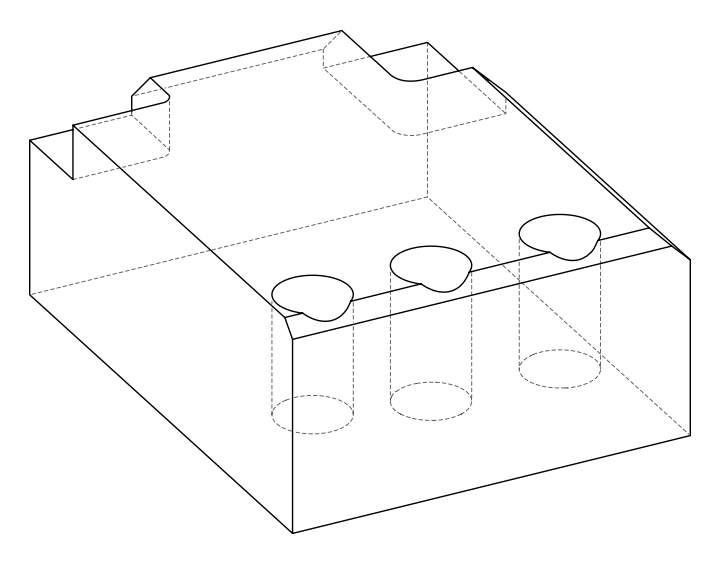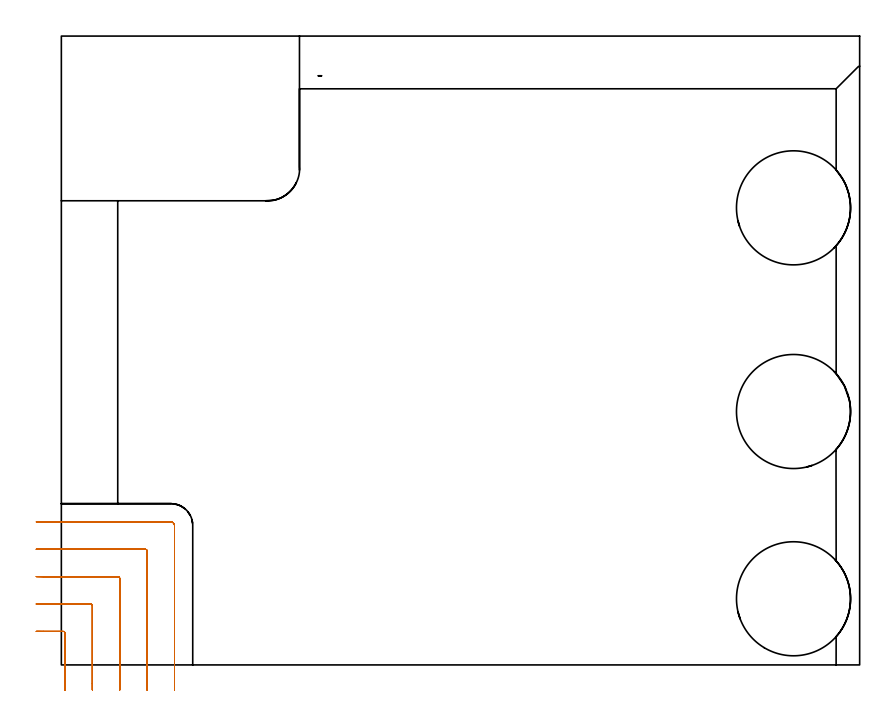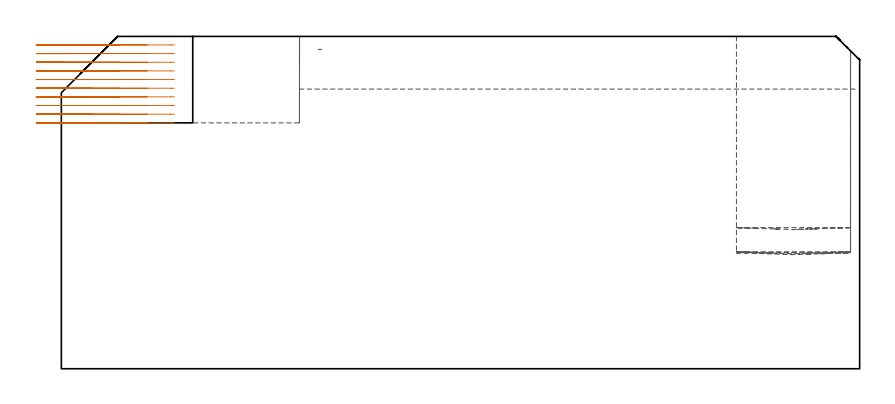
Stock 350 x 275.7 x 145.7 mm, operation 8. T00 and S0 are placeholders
(PLAN: 8 operations, 2 tool changes, 63.7 min)
(1 INDEXABLE_INSERT_DRILL_BLIND_HOLE_FROM_SOLID | STEP1POCKET | NXT0302_038 | 0.35 min | 165109 mm3)
(2 INDEXABLE_INSERT_DRILL_BLIND_HOLE_FROM_SOLID_1 | STEP1POCKET_1 | NXT0302_038 | 0.39 min | 186703 mm3)
(3 INDEXABLE_INSERT_DRILL_BLIND_HOLE_FROM_SOLID_2 | STEP1POCKET_2 | NXT0302_038 | 0.39 min | 185914 mm3)
(4 AREA_MILL | FG_CHAMFER_SURFACE | UGT0205_001 | 9.96 min | 45561 mm3)
(5 AREA_MILL_1 | FG_CHAMFER_SURFACE_1 | UGT0205_001 | 17.75 min | 67700 mm3)
(6 AREA_MILL_2 | FG_CHAMFER_SURFACE_2 | UGT0205_001 | 7.92 min | 12488 mm3)
(7 MILL_CORNER_NOTCH_RECTANGULAR | CORNER_NOTCH_RECTANGULAR | NXT0201_012 | Follow Part, ap 4, ae 75% | 17.1 min | 279407 mm3)
(8 MILL_CORNER_NOTCH_RECTANGULAR_1 | CORNER_NOTCH_RECTANGULAR_1 | NXT0201_012 | Follow Part, ap 4, ae 75% | 9.81 min | 151057 mm3)
(TOOL NXT0302_038 | Index. Insert Drill 50mm [880-D5000L50-04] | D50 PA176 FL200 Z2)
(TOOL UGT0205_001 | Chamfer Mill 20 x 3 x 45 deg. | D20 FL50 Z2)
(TOOL NXT0201_012 | ENDMILL 16mm [2P460-1600-NA 1630] | D16 FL38 Z6)
(OP 8 MILL_CORNER_NOTCH_RECTANGULAR_1)
G17 G21 G94 G90
T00 M6
G54
G17 G0 G90 X1.6 Y-11. S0 M3
G43 Z155.765 H1
Z141.969
G94 G1 Y-8. F250.
Y13.905 F500.
G3 X0.805 Y14.7 R0.8
G1 X-7.746
X-8. Y14.701
X-11. Y14.717 F250.
G0 Z155.765
X13.6 Y-11.
Z141.969
G1 Y-8.
Y25.904 F500.
G3 X12.804 Y26.7 R0.8
G1 X-7.746
X-8. Y26.701
X-11. Y26.722 F250.
G0 Z155.765
X25.6 Y-11.
Z141.969
G1 Y-8.
Y37.904 F500.
G3 X24.804 Y38.7 R0.8
G1 X-7.746
G2 X-8. Y38.701 R24.
G1 X-11. Y38.733 F250.
G0 Z155.765
X37.6 Y-11.
Z141.969
G1 Y-8.
Y49.904 F500.
G3 X36.804 Y50.7 R0.8
G1 X-7.746
G2 X-8. Y50.703 R12.
G1 X-10.999 Y50.766 F250.
G0 Z155.765
X49.6 Y-11.
Z141.969
G1 Y-8.
Y61.1 F500.
G3 X48. Y62.7 R1.6
G1 X-7.746
X-10.746 F250.
G0 Z155.765
X1.6 Y-11.
Z138.172
G1 Y-8.
Y13.905 F500.
G3 X0.805 Y14.7 R0.8
G1 X-7.746
X-8. Y14.701
X-11. Y14.717 F250.
G0 Z155.765
X13.6 Y-11.
Z138.172
G1 Y-8.
Y25.904 F500.
G3 X12.804 Y26.7 R0.8
G1 X-7.746
X-8. Y26.701
X-11. Y26.722 F250.
G0 Z155.765
X25.6 Y-11.
Z138.172
G1 Y-8.
Y37.904 F500.
G3 X24.804 Y38.7 R0.8
G1 X-7.746
G2 X-8. Y38.701 R24.
G1 X-11. Y38.733 F250.
G0 Z155.765
X37.6 Y-11.
Z138.172
G1 Y-8.
Y49.904 F500.
G3 X36.804 Y50.7 R0.8
G1 X-7.746
G2 X-8. Y50.703 R12.
G1 X-10.999 Y50.766 F250.
G0 Z155.765
X49.6 Y-11.
Z138.172
G1 Y-8.
Y61.1 F500.
G3 X48. Y62.7 R1.6
G1 X-7.746
X-10.746 F250.
G0 Z155.765
X1.6 Y-11.
Z134.376
G1 Y-8.
Y13.905 F500.
G3 X0.805 Y14.7 R0.8
G1 X-7.746
X-8. Y14.701
X-11. Y14.717 F250.
G0 Z155.765
X13.6 Y-11.
Z134.376
G1 Y-8.
Y25.904 F500.
G3 X12.804 Y26.7 R0.8
G1 X-7.746
X-8. Y26.701
X-11. Y26.722 F250.
G0 Z155.765
X25.6 Y-11.
Z134.376
G1 Y-8.
Y37.904 F500.
G3 X24.804 Y38.7 R0.8
G1 X-7.746
G2 X-8. Y38.701 R24.
G1 X-11. Y38.733 F250.
G0 Z155.765
X37.6 Y-11.
Z134.376
G1 Y-8.
Y49.904 F500.
G3 X36.804 Y50.7 R0.8
G1 X-7.746
G2 X-8. Y50.703 R12.
G1 X-10.999 Y50.766 F250.
G0 Z155.765
X49.6 Y-11.
Z134.376
G1 Y-8.
Y61.1 F500.
G3 X48. Y62.7 R1.6
G1 X-7.746
X-10.746 F250.
G0 Z155.765
X1.6 Y-11.
Z130.579
G1 Y-8.
Y13.905 F500.
G3 X0.805 Y14.7 R0.8
G1 X-7.746
X-8. Y14.701
X-11. Y14.717 F250.
G0 Z155.765
X13.6 Y-11.
Z130.579
G1 Y-8.
Y25.904 F500.
G3 X12.804 Y26.7 R0.8
G1 X-7.746
X-8. Y26.701
X-11. Y26.722 F250.
G0 Z155.765
X25.6 Y-11.
Z130.579
G1 Y-8.
Y37.904 F500.
G3 X24.804 Y38.7 R0.8
G1 X-7.746
G2 X-8. Y38.701 R24.
G1 X-11. Y38.733 F250.
G0 Z155.765
X37.6 Y-11.
Z130.579
G1 Y-8.
Y49.904 F500.
G3 X36.804 Y50.7 R0.8
G1 X-7.746
G2 X-8. Y50.703 R12.
G1 X-10.999 Y50.766 F250.
G0 Z155.765
X49.6 Y-11.
Z130.579
G1 Y-8.
Y61.1 F500.
G3 X48. Y62.7 R1.6
G1 X-7.746
X-10.746 F250.
G0 Z155.765
X1.6 Y-11.
Z126.783
G1 Y-8.
Y13.905 F500.
G3 X0.805 Y14.7 R0.8
G1 X-8.
X-11. F250.
G0 Z155.765
X13.6 Y-11.
Z126.783
G1 Y-8.
Y25.904 F500.
G3 X12.804 Y26.7 R0.8
G1 X-8.
X-11. F250.
G0 Z155.765
X25.6 Y-11.
Z126.783
G1 Y-8.
Y37.904 F500.
G3 X24.804 Y38.7 R0.8
G1 X-8.
X-11. F250.
G0 Z155.765
X37.6 Y-11.
Z126.783
G1 Y-8.
Y49.904 F500.
G3 X36.804 Y50.7 R0.8
G1 X-8.
X-11. F250.
G0 Z155.765
X49.6 Y-11.
Z126.783
G1 Y-8.
Y61.1 F500.
G3 X48. Y62.7 R1.6
G1 X-8.
X-11. F250.
G0 Z155.765
X1.6 Y-11.
Z122.986
G1 Y-8.
Y13.905 F500.
G3 X0.805 Y14.7 R0.8
G1 X-8.
X-11. F250.
G0 Z155.765
X13.6 Y-11.
Z122.986
G1 Y-8.
Y25.904 F500.
G3 X12.804 Y26.7 R0.8
G1 X-8.
X-11. F250.
G0 Z155.765
X25.6 Y-11.
Z122.986
G1 Y-8.
Y37.904 F500.
G3 X24.804 Y38.7 R0.8
G1 X-8.
X-11. F250.
G0 Z155.765
X37.6 Y-11.
Z122.986
G1 Y-8.
Y49.904 F500.
G3 X36.804 Y50.7 R0.8
G1 X-8.
X-11. F250.
G0 Z155.765
X49.6 Y-11.
Z122.986
G1 Y-8.
Y61.1 F500.
G3 X48. Y62.7 R1.6
G1 X-8.
X-11. F250.
G0 Z155.765
X1.6 Y-11.
Z119.19
G1 Y-8.
Y13.905 F500.
G3 X0.805 Y14.7 R0.8
G1 X-8.
X-11. F250.
G0 Z155.765
X13.6 Y-11.
Z119.19
G1 Y-8.
Y25.904 F500.
G3 X12.804 Y26.7 R0.8
G1 X-8.
X-11. F250.
G0 Z155.765
X25.6 Y-11.
Z119.19
G1 Y-8.
Y37.904 F500.
G3 X24.804 Y38.7 R0.8
G1 X-8.
X-11. F250.
G0 Z155.765
X37.6 Y-11.
Z119.19
G1 Y-8.
Y49.904 F500.
G3 X36.804 Y50.7 R0.8
G1 X-8.
X-11. F250.
G0 Z155.765
X49.6 Y-11.
Z119.19
G1 Y-8.
Y61.1 F500.
G3 X48. Y62.7 R1.6
G1 X-8.
X-11. F250.
G0 Z155.765
X1.6 Y-11.
Z115.393
G1 Y-8.
Y13.905 F500.
G3 X0.805 Y14.7 R0.8
G1 X-8.
X-11. F250.
G0 Z155.765
X13.6 Y-11.
Z115.393
G1 Y-8.
Y25.904 F500.
G3 X12.804 Y26.7 R0.8
G1 X-8.
X-11. F250.
G0 Z155.765
X25.6 Y-11.
Z115.393
G1 Y-8.
Y37.904 F500.
G3 X24.804 Y38.7 R0.8
G1 X-8.
X-11. F250.
G0 Z155.765
X37.6 Y-11.
Z115.393
G1 Y-8.
Y49.904 F500.
G3 X36.804 Y50.7 R0.8
G1 X-8.
X-11. F250.
G0 Z155.765
X49.6 Y-11.
Z115.393
G1 Y-8.
Y61.1 F500.
G3 X48. Y62.7 R1.6
G1 X-8.
X-11. F250.
G0 Z155.765
X1.6 Y-11.
Z111.597
G1 Y-8.
Y13.905 F500.
G3 X0.805 Y14.7 R0.8
G1 X-8.
X-11. F250.
G0 Z155.765
X13.6 Y-11.
Z111.597
G1 Y-8.
Y25.904 F500.
G3 X12.804 Y26.7 R0.8
G1 X-8.
X-11. F250.
G0 Z155.765
X25.6 Y-11.
Z111.597
G1 Y-8.
Y37.904 F500.
G3 X24.804 Y38.7 R0.8
G1 X-8.
X-11. F250.
G0 Z155.765
X37.6 Y-11.
Z111.597
G1 Y-8.
Y49.904 F500.
G3 X36.804 Y50.7 R0.8
G1 X-8.
X-11. F250.
G0 Z155.765
X49.6 Y-11.
Z111.597
G1 Y-8.
Y61.1 F500.
G3 X48. Y62.7 R1.6
G1 X-8.
X-11. F250.
G0 Z155.765
X1.6 Y-11.
Z107.8
G1 Y-8.
Y13.905 F500.
G3 X0.805 Y14.7 R0.8
G1 X-8.
X-11. F250.
G0 Z155.765
X13.6 Y-11.
Z107.8
G1 Y-8.
Y25.904 F500.
G3 X12.804 Y26.7 R0.8
G1 X-8.
X-11. F250.
G0 Z155.765
X25.6 Y-11.
Z107.8
G1 Y-8.
Y37.904 F500.
G3 X24.804 Y38.7 R0.8
G1 X-8.
X-11. F250.
G0 Z155.765
X37.6 Y-11.
Z107.8
G1 Y-8.
Y49.904 F500.
G3 X36.804 Y50.7 R0.8
G1 X-8.
X-11. F250.
G0 Z155.765
X49.6 Y-11.
Z107.8
G1 Y-8.
Y61.1 F500.
G3 X48. Y62.7 R1.6
G1 X-8.
X-11. F250.
G0 Z155.765
M5
M2
